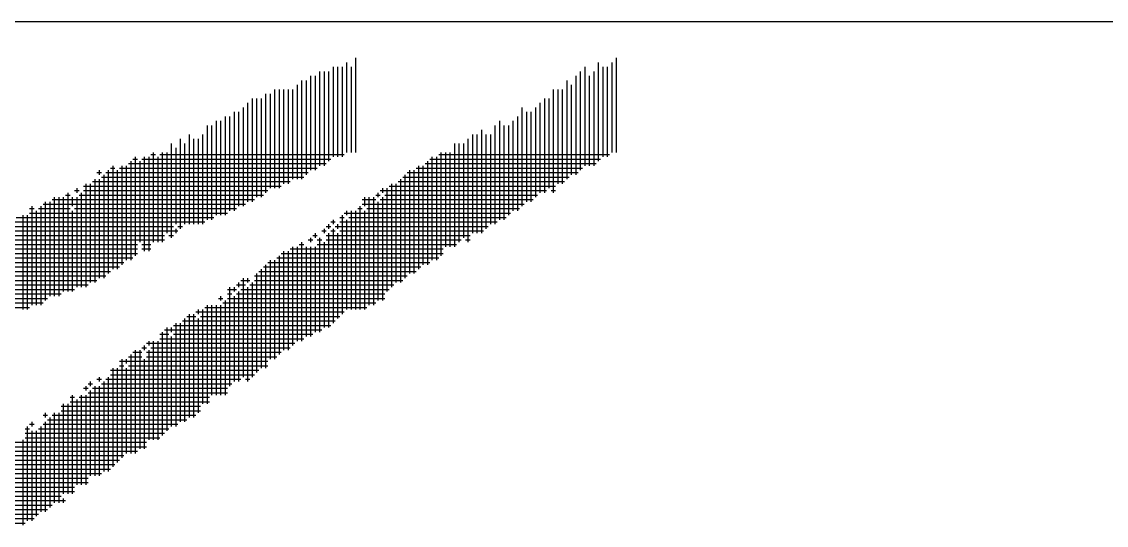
# Model space of a CAD drawing. Header units: feet. Extents: x 0 to 252300, y 0 to 178200.
# Drawn here: x 172677 to 173240, y 9339 to 9600 of the extents above; entities that cross this region are included whole.
import ezdxf
from ezdxf.enums import TextEntityAlignment as Align

# ---------------------------------------------------------------- set-up
doc = ezdxf.new("R2010")
doc.units = ezdxf.units.FT
doc.header["$LTSCALE"] = 3000
doc.header["$MEASUREMENT"] = 0
for name, color, linetype in [('CX-BORD', 3, 'CONTINUOUS'), ('CX-BORD-LIN1', 4, 'CONTINUOUS'), ('CX-BORD-LIN2', 3, 'CONTINUOUS'), ('CX-BORD-TEX2', 7, 'CONTINUOUS'), ('CX-BORD-TEX3', 6, 'CONTINUOUS')]:
    doc.layers.add(name, color=color, linetype=linetype)
doc.styles.add('TB_TEXT', font='')
doc.styles.add('TB_WBTXT', font='')
doc.styles.add('TB_WMTXT', font='')
doc.styles.get('TB_TEXT').set_extended_font_data('DotumChe')
doc.styles.get('TB_WBTXT').set_extended_font_data('Dotum')
doc.styles.get('TB_WMTXT').set_extended_font_data('DotumChe')

# ---------------------------------------------------------------- blocks, each defined once
blk = doc.blocks.new('CXBLKA1')
at = {"layer": 'CX-BORD-LIN2'}
blk.add_lwpolyline([(558, 12), (270, 12)], dxfattribs=at)
at = {"layer": 'CX-BORD-LIN1', "style": 'TB_TEXT'}
for tag, p in [('TR_RCON5', (342.3033, 33)), ('TR_RCON4', (342.3033, 27)), ('TR_RCON3', (342.3033, 21)), ('TR_RCON2', (342.3033, 15)), ('TR_RCON1', (342.3033, 9))]:
    blk.add_attdef(tag, text='', height=3.5, dxfattribs=at).set_placement(p, align=Align.MIDDLE_LEFT)
for tag, height, p in [('TR_DGN5', 3.5, (451.1185, 33)), ('TR_CHK5', 3.5, (491.1185, 33)), ('TR_RDAT5', 3.5, (317.5, 33)), ('TR_APP5', 3.5, (531.1185, 33)), ('TR_RNUM5', 3, (285.1051, 32.6366)), ('TR_DGN4', 3.5, (451.1185, 27)), ('TR_CHK4', 3.5, (491.1185, 27)), ('TR_RDAT4', 3.5, (317.5, 27)), ('TR_APP4', 3.5, (531.1185, 27)), ('TR_RNUM4', 3, (285.1051, 26.6366)), ('TR_DGN3', 3.5, (451.1185, 21)), ('TR_CHK3', 3.5, (491.1185, 21)), ('TR_RDAT3', 3.5, (317.5, 21)), ('TR_APP3', 3.5, (531.1185, 21)), ('TR_RNUM3', 3, (285.1051, 20.6366)), ('TR_DGN2', 3.5, (451.1185, 15)), ('TR_CHK2', 3.5, (491.1185, 15)), ('TR_RDAT2', 3.5, (317.5, 15)), ('TR_APP2', 3.5, (531.1185, 15)), ('TR_RNUM2', 3, (285.1051, 14.6366)), ('TR_DGN1', 3.5, (451.1185, 9)), ('TR_CHK1', 3.5, (491.1185, 9)), ('TR_RDAT1', 3.5, (317.5, 9)), ('TR_APP1', 3.5, (531.1185, 9)), ('TR_RNUM1', 3, (285.1051, 8.6366))]:
    blk.add_attdef(tag, text='', height=height, dxfattribs=at).set_placement(p, align=Align.MIDDLE_CENTER)
at = {"layer": 'CX-BORD-LIN2', "style": 'TB_TEXT'}
blk.add_attdef('TD_VERSION', text='', height=3, rotation=90, dxfattribs=at).set_placement((800.5, 48.0149), align=Align.MIDDLE_CENTER)
at = {"layer": 'CX-BORD-TEX2', "style": 'TB_WMTXT'}
for tag, height, p in [('TB_CNAME', 5, (15.3448, 531.8324)), ('TB_CSCOP', 4, (16.6346, 523.8324))]:
    blk.add_attdef(tag, text='', height=height, dxfattribs=at).set_placement(p, align=Align.BOTTOM_LEFT)
at = {"layer": 'CX-BORD-TEX2', "style": 'TB_WBTXT'}
for tag, height, p in [('TB_MTITIL', 10, (398, 533.3264)), ('TB_STITL', 7, (398, 518.3264))]:
    blk.add_attdef(tag, text='', height=height, dxfattribs=at).set_placement(p, align=Align.MIDDLE_CENTER)
at = {"layer": 'CX-BORD-TEX3', "style": 'TB_TEXT'}
for tag, height, p in [('TD_LNDST', 4.5, (215, 31.5)), ('TD_DSECT', 4.5, (605.5, 31.5)), ('TD_DDIST', 4.5, (654.5, 31.5)), ('TD_DNAME_TOP', 4.5, (755, 27.957)), ('TD_CSECT', 4.5, (605.5, 22.5)), ('TD_CDIST', 4.5, (654.5, 22.5)), ('TD_DNAME_MAIN', 4.5, (755, 21.4731)), ('TD_DNAME_BOT', 3, (755, 15.2489)), ('TD_HSCAL', 4.5, (620.8841, 13.7484)), ('TD_VSCAL', 4.5, (656.8615, 13.7484)), ('TD_CCOMP', 4.5, (215, 13.5927)), ('TD_CSTEP', 4.5, (250.744, 5.125)), ('TD_FIELD', 4.5, (180, 5.125)), ('TD_DWGNO', 4.5, (755, 5.0017)), ('TD_DWGCODE', 4.5, (637, 4.7908))]:
    blk.add_attdef(tag, text='', height=height, dxfattribs=at).set_placement(p, align=Align.MIDDLE_CENTER)
for tag, height, width, p in [('TD_DCOMP', 4.5, 0.95, (215, 22.5875)), ('TD_CNAME', 5, 0.78, (65, 7.5956))]:
    blk.add_attdef(tag, text='', height=height, dxfattribs=dict(at, width=width)).set_placement(p, align=Align.MIDDLE_CENTER)

msp = doc.modelspace()

# ---------------------------------------------------------------- linework, layer by layer
at = {"layer": 'CX-BORD-TEX2'}
for p, q in [((172845.91, 9578.83), (172845.91, 9532.17)), ((172850.58, 9581.16), (172850.58, 9532.17)), ((172976.55, 9578.83), (172976.55, 9527.51)), ((172983.55, 9578.83), (172983.55, 9532.17)), ((172985.88, 9581.16), (172985.88, 9532.17)), ((172831.92, 9574.17), (172831.92, 9525.18)), ((172834.25, 9574.17), (172834.25, 9525.18)), ((172836.58, 9574.17), (172836.58, 9527.51)), ((172838.92, 9576.5), (172838.92, 9529.84)), ((172841.25, 9576.5), (172841.25, 9529.84)), ((172843.58, 9576.5), (172843.58, 9529.84)), ((172848.25, 9576.5), (172848.25, 9532.17)), ((172967.22, 9574.17), (172967.22, 9522.84)), ((172969.55, 9576.5), (172969.55, 9525.18)), ((172974.22, 9574.17), (172974.22, 9525.18)), ((172978.88, 9576.5), (172978.88, 9529.84)), ((172981.22, 9576.5), (172981.22, 9529.84)), ((172822.59, 9569.5), (172822.59, 9518.18)), ((172824.92, 9569.5), (172824.92, 9520.51)), ((172827.25, 9571.83), (172827.25, 9522.84)), ((172829.58, 9571.83), (172829.58, 9522.84)), ((172960.22, 9569.5), (172960.22, 9518.18)), ((172964.89, 9571.83), (172964.89, 9520.51)), ((172971.88, 9571.83), (172971.88, 9525.18)), ((172803.92, 9562.5), (172803.92, 9511.18)), ((172806.26, 9562.5), (172806.26, 9513.51)), ((172808.59, 9564.83), (172808.59, 9513.51)), ((172810.92, 9564.83), (172810.92, 9513.51)), ((172813.25, 9564.83), (172813.25, 9515.85)), ((172815.59, 9564.83), (172815.59, 9515.85)), ((172817.92, 9564.83), (172817.92, 9518.18)), ((172820.25, 9567.17), (172820.25, 9518.18)), ((172953.22, 9564.83), (172953.22, 9511.18)), ((172955.56, 9564.83), (172955.56, 9515.85)), ((172957.89, 9564.83), (172957.89, 9515.85)), ((172962.55, 9567.17), (172962.55, 9520.51)), ((172794.59, 9557.84), (172794.59, 9506.51)), ((172796.92, 9560.17), (172796.92, 9506.51)), ((172799.26, 9560.17), (172799.26, 9508.85)), ((172801.59, 9560.17), (172801.59, 9508.85)), ((172946.22, 9557.84), (172946.22, 9511.18)), ((172948.56, 9560.17), (172948.56, 9511.18)), ((172950.89, 9560.17), (172950.89, 9513.51)), ((172782.93, 9550.84), (172782.93, 9499.52)), ((172785.26, 9550.84), (172785.26, 9501.85)), ((172787.59, 9553.17), (172787.59, 9501.85)), ((172789.93, 9553.17), (172789.93, 9504.18)), ((172792.26, 9555.5), (172792.26, 9504.18)), ((172934.56, 9550.84), (172934.56, 9501.85)), ((172936.89, 9555.5), (172936.89, 9504.18)), ((172939.23, 9553.17), (172939.23, 9506.51)), ((172941.56, 9553.17), (172941.56, 9506.51)), ((172943.89, 9555.5), (172943.89, 9508.85)), ((172773.6, 9546.17), (172773.6, 9497.18)), ((172775.93, 9546.17), (172775.93, 9497.18)), ((172778.26, 9548.5), (172778.26, 9499.52)), ((172780.6, 9548.5), (172780.6, 9499.52)), ((172922.9, 9546.17), (172922.9, 9494.85)), ((172925.23, 9548.5), (172925.23, 9497.18)), ((172927.56, 9546.17), (172927.56, 9497.18)), ((172929.89, 9546.17), (172929.89, 9499.52)), ((172932.23, 9548.5), (172932.23, 9501.85)), ((172764.27, 9541.51), (172764.27, 9494.85)), ((172771.26, 9541.51), (172771.26, 9494.85)), ((172911.23, 9541.51), (172911.23, 9490.18)), ((172913.56, 9541.51), (172913.56, 9490.18)), ((172915.9, 9543.84), (172915.9, 9490.18)), ((172918.23, 9541.51), (172918.23, 9492.52)), ((172920.56, 9541.51), (172920.56, 9494.85)), ((172754.93, 9536.84), (172754.93, 9487.85)), ((172757.27, 9534.51), (172757.27, 9494.85)), ((172759.6, 9539.17), (172759.6, 9492.52)), ((172761.93, 9536.84), (172761.93, 9494.85)), ((172766.6, 9539.17), (172766.6, 9494.85)), ((172768.93, 9539.17), (172768.93, 9494.85)), ((172901.9, 9536.84), (172901.9, 9483.19)), ((172904.23, 9536.84), (172904.23, 9485.52)), ((172906.57, 9536.84), (172906.57, 9487.85)), ((172908.9, 9539.17), (172908.9, 9485.52)), ((172735.11, 9528.68), (172737.44, 9528.68)), ((172736.27, 9529.84), (172736.27, 9478.52)), ((172739.77, 9528.68), (172837.75, 9528.68)), ((172740.94, 9529.84), (172740.94, 9480.85)), ((172743.27, 9529.84), (172743.27, 9480.85)), ((172744.44, 9531.01), (172746.77, 9531.01)), ((172745.6, 9532.17), (172745.6, 9485.52)), ((172747.94, 9529.84), (172747.94, 9485.52)), ((172749.1, 9531.01), (172844.75, 9531.01)), ((172750.27, 9532.17), (172750.27, 9485.52)), ((172752.6, 9532.17), (172752.6, 9490.18)), ((172889.07, 9528.68), (172977.72, 9528.68)), ((172890.24, 9529.84), (172890.24, 9476.19)), ((172892.57, 9529.84), (172892.57, 9476.19)), ((172893.74, 9531.01), (172982.38, 9531.01)), ((172894.9, 9532.17), (172894.9, 9478.52)), ((172897.24, 9532.17), (172897.24, 9483.19)), ((172899.57, 9532.17), (172899.57, 9483.19)), ((172717.61, 9522.84), (172717.61, 9520.51)), ((172722.28, 9522.84), (172722.28, 9469.19)), ((172723.44, 9524.01), (172725.77, 9524.01)), ((172724.61, 9525.18), (172724.61, 9471.52)), ((172726.94, 9522.84), (172726.94, 9471.52)), ((172728.11, 9524.01), (172830.75, 9524.01)), ((172729.27, 9525.18), (172729.27, 9473.85)), ((172731.61, 9525.18), (172731.61, 9476.19)), ((172732.77, 9526.34), (172835.42, 9526.34)), ((172733.94, 9527.51), (172733.94, 9476.19)), ((172738.6, 9527.51), (172738.6, 9485.52)), ((172878.57, 9522.84), (172878.57, 9469.19)), ((172880.91, 9522.84), (172880.91, 9469.19)), ((172882.07, 9524.01), (172968.39, 9524.01)), ((172883.24, 9525.18), (172883.24, 9471.52)), ((172885.57, 9525.18), (172885.57, 9473.85)), ((172886.74, 9526.34), (172975.38, 9526.34)), ((172887.9, 9527.51), (172887.9, 9473.85)), ((172714.11, 9517.01), (172816.75, 9517.01)), ((172715.28, 9518.18), (172715.28, 9464.52)), ((172716.44, 9521.68), (172718.78, 9521.68)), ((172717.61, 9518.18), (172717.61, 9466.86)), ((172718.78, 9519.34), (172823.75, 9519.34)), ((172719.94, 9520.51), (172719.94, 9466.86)), ((172721.11, 9521.68), (172826.08, 9521.68)), ((172872.74, 9517.01), (172959.05, 9517.01)), ((172873.91, 9518.18), (172873.91, 9464.52)), ((172875.07, 9519.34), (172961.39, 9519.34)), ((172876.24, 9520.51), (172876.24, 9466.86)), ((172877.41, 9521.68), (172966.05, 9521.68)), ((172701.28, 9511.18), (172701.28, 9459.86)), ((172704.78, 9512.35), (172707.11, 9512.35)), ((172705.95, 9513.51), (172705.95, 9511.18)), ((172708.28, 9511.18), (172708.28, 9462.19)), ((172709.44, 9514.68), (172812.09, 9514.68)), ((172709.44, 9512.35), (172805.09, 9512.35)), ((172710.61, 9515.85), (172710.61, 9462.19)), ((172712.94, 9515.85), (172712.94, 9464.52)), ((172862.24, 9511.18), (172862.24, 9508.85)), ((172863.41, 9512.35), (172949.72, 9512.35)), ((172864.58, 9513.51), (172864.58, 9511.18)), ((172866.91, 9513.51), (172866.91, 9459.86)), ((172868.08, 9514.68), (172954.39, 9514.68)), ((172869.24, 9515.85), (172869.24, 9462.19)), ((172871.57, 9515.85), (172871.57, 9464.52)), ((172952.06, 9512.35), (172954.39, 9512.35)), ((172689.62, 9506.51), (172689.62, 9455.19)), ((172691.95, 9506.51), (172691.95, 9457.53)), ((172693.12, 9507.68), (172798.09, 9507.68)), ((172694.28, 9508.85), (172694.28, 9457.53)), ((172696.61, 9508.85), (172696.61, 9457.53)), ((172698.95, 9508.85), (172698.95, 9459.86)), ((172700.11, 9510.01), (172702.45, 9510.01)), ((172703.61, 9508.85), (172703.61, 9504.18)), ((172705.95, 9508.85), (172705.95, 9462.19)), ((172707.11, 9510.01), (172802.76, 9510.01)), ((172854.08, 9507.68), (172861.08, 9507.68)), ((172855.24, 9508.85), (172855.24, 9504.18)), ((172857.58, 9508.85), (172857.58, 9452.86)), ((172859.91, 9508.85), (172859.91, 9452.86)), ((172861.08, 9510.01), (172863.41, 9510.01)), ((172862.24, 9506.51), (172862.24, 9455.19)), ((172863.41, 9507.68), (172942.72, 9507.68)), ((172864.58, 9508.85), (172864.58, 9455.19)), ((172865.74, 9510.01), (172945.06, 9510.01)), ((172681.45, 9503.01), (172683.78, 9503.01)), ((172681.45, 9500.68), (172784.09, 9500.68)), ((172682.62, 9504.18), (172682.62, 9452.86)), ((172684.95, 9501.85), (172684.95, 9452.86)), ((172686.12, 9503.01), (172702.45, 9503.01)), ((172687.28, 9504.18), (172687.28, 9452.86)), ((172688.45, 9505.35), (172793.43, 9505.35)), ((172703.61, 9501.85), (172703.61, 9459.86)), ((172704.78, 9503.01), (172788.76, 9503.01)), ((172844.75, 9500.68), (172931.06, 9500.68)), ((172845.91, 9501.85), (172845.91, 9499.52)), ((172848.25, 9501.85), (172848.25, 9450.53)), ((172850.58, 9501.85), (172850.58, 9450.53)), ((172851.75, 9503.01), (172854.08, 9503.01)), ((172852.91, 9504.18), (172852.91, 9450.53)), ((172854.08, 9505.35), (172938.06, 9505.35)), ((172855.24, 9501.85), (172855.24, 9450.53)), ((172856.41, 9503.01), (172935.73, 9503.01)), ((172665.12, 9496.02), (172772.43, 9496.02)), ((172674.45, 9498.35), (172777.1, 9498.35)), ((172677.95, 9499.52), (172677.95, 9450.53)), ((172680.28, 9499.52), (172680.28, 9450.53)), ((172836.58, 9494.85), (172836.58, 9492.52)), ((172837.75, 9496.02), (172840.08, 9496.02)), ((172838.92, 9497.18), (172838.92, 9494.85)), ((172841.25, 9494.85), (172841.25, 9492.52)), ((172842.41, 9498.35), (172844.75, 9498.35)), ((172842.41, 9496.02), (172924.06, 9496.02)), ((172843.58, 9499.52), (172843.58, 9448.19)), ((172845.91, 9497.18), (172845.91, 9450.53)), ((172847.08, 9498.35), (172928.73, 9498.35)), ((172655.79, 9489.02), (172751.44, 9489.02)), ((172660.46, 9493.68), (172756.1, 9493.68)), ((172660.46, 9491.35), (172758.43, 9491.35)), ((172753.77, 9489.02), (172756.1, 9489.02)), ((172757.27, 9492.52), (172757.27, 9490.18)), ((172758.43, 9493.68), (172760.77, 9493.68)), ((172828.42, 9489.02), (172830.75, 9489.02)), ((172829.58, 9490.18), (172829.58, 9487.85)), ((172833.08, 9491.35), (172835.42, 9491.35)), ((172834.25, 9492.52), (172834.25, 9490.18)), ((172835.42, 9493.68), (172837.75, 9493.68)), ((172835.42, 9489.02), (172910.07, 9489.02)), ((172836.58, 9490.18), (172836.58, 9441.2)), ((172837.75, 9491.35), (172840.08, 9491.35)), ((172838.92, 9492.52), (172838.92, 9443.53)), ((172840.08, 9493.68), (172919.4, 9493.68)), ((172841.25, 9490.18), (172841.25, 9445.86)), ((172842.41, 9491.35), (172917.06, 9491.35)), ((172648.79, 9484.35), (172737.44, 9484.35)), ((172651.12, 9486.69), (172751.44, 9486.69)), ((172739.77, 9484.35), (172744.44, 9484.35)), ((172817.92, 9483.19), (172817.92, 9431.86)), ((172820.25, 9483.19), (172820.25, 9434.2)), ((172821.42, 9484.35), (172823.75, 9484.35)), ((172822.59, 9485.52), (172822.59, 9434.2)), ((172824.92, 9483.19), (172824.92, 9436.53)), ((172826.08, 9486.69), (172828.42, 9486.69)), ((172827.25, 9487.85), (172827.25, 9485.52)), ((172827.25, 9483.19), (172827.25, 9436.53)), ((172829.58, 9483.19), (172829.58, 9438.86)), ((172830.75, 9486.69), (172833.08, 9486.69)), ((172830.75, 9484.35), (172903.07, 9484.35)), ((172831.92, 9487.85), (172831.92, 9438.86)), ((172834.25, 9485.52), (172834.25, 9441.2)), ((172835.42, 9486.69), (172905.4, 9486.69)), ((172907.73, 9486.69), (172910.07, 9486.69)), ((172637.13, 9479.69), (172737.44, 9479.69)), ((172641.79, 9482.02), (172737.44, 9482.02)), ((172739.77, 9482.02), (172744.44, 9482.02)), ((172810.92, 9478.52), (172810.92, 9427.2)), ((172812.09, 9479.69), (172896.07, 9479.69)), ((172813.25, 9480.85), (172813.25, 9429.53)), ((172815.59, 9480.85), (172815.59, 9429.53)), ((172816.75, 9482.02), (172896.07, 9482.02)), ((172625.46, 9472.69), (172728.11, 9472.69)), ((172627.8, 9475.02), (172730.44, 9475.02)), ((172632.46, 9477.35), (172735.11, 9477.35)), ((172802.76, 9472.69), (172884.4, 9472.69)), ((172803.92, 9473.85), (172803.92, 9420.2)), ((172805.09, 9475.02), (172889.07, 9475.02)), ((172806.26, 9476.19), (172806.26, 9424.87)), ((172808.59, 9476.19), (172808.59, 9424.87)), ((172809.76, 9477.35), (172893.74, 9477.35)), ((172620.8, 9470.36), (172723.44, 9470.36)), ((172620.8, 9468.02), (172721.11, 9468.02)), ((172792.26, 9466.86), (172792.26, 9415.53)), ((172794.59, 9466.86), (172794.59, 9464.52)), ((172798.09, 9468.02), (172877.41, 9468.02)), ((172799.26, 9469.19), (172799.26, 9417.87)), ((172800.42, 9470.36), (172882.07, 9470.36)), ((172801.59, 9471.52), (172801.59, 9420.2)), ((172602.14, 9461.02), (172704.78, 9461.02)), ((172609.13, 9463.36), (172711.78, 9463.36)), ((172616.13, 9465.69), (172716.44, 9465.69)), ((172784.09, 9461.02), (172788.76, 9461.02)), ((172785.26, 9462.19), (172785.26, 9410.87)), ((172787.59, 9462.19), (172787.59, 9459.86)), ((172788.76, 9463.36), (172793.43, 9463.36)), ((172789.93, 9464.52), (172789.93, 9462.19)), ((172791.09, 9465.69), (172795.76, 9465.69)), ((172791.09, 9461.02), (172868.08, 9461.02)), ((172794.59, 9462.19), (172794.59, 9413.2)), ((172795.76, 9463.36), (172870.41, 9463.36)), ((172796.92, 9464.52), (172796.92, 9415.53)), ((172798.09, 9465.69), (172875.07, 9465.69)), ((172585.81, 9456.36), (172690.78, 9456.36)), ((172597.47, 9458.69), (172697.78, 9458.69)), ((172779.43, 9456.36), (172781.76, 9456.36)), ((172780.6, 9457.53), (172780.6, 9455.19)), ((172782.93, 9455.19), (172782.93, 9406.2)), ((172784.09, 9458.69), (172786.43, 9458.69)), ((172784.09, 9456.36), (172865.74, 9456.36)), ((172787.59, 9457.53), (172787.59, 9413.2)), ((172788.76, 9458.69), (172865.74, 9458.69)), ((172789.93, 9459.86), (172789.93, 9413.2)), ((172578.81, 9451.69), (172681.45, 9451.69)), ((172585.81, 9454.03), (172688.45, 9454.03)), ((172767.76, 9449.36), (172844.75, 9449.36)), ((172768.93, 9450.53), (172768.93, 9448.19)), ((172771.26, 9450.53), (172771.26, 9401.54)), ((172772.43, 9451.69), (172856.41, 9451.69)), ((172773.6, 9452.86), (172773.6, 9401.54)), ((172775.93, 9452.86), (172775.93, 9406.2)), ((172778.26, 9452.86), (172778.26, 9406.2)), ((172780.6, 9452.86), (172780.6, 9406.2)), ((172781.76, 9454.03), (172861.08, 9454.03)), ((172760.77, 9444.69), (172840.08, 9444.69)), ((172761.93, 9445.86), (172761.93, 9392.21)), ((172763.1, 9447.03), (172767.76, 9447.03)), ((172764.27, 9448.19), (172764.27, 9394.54)), ((172766.6, 9448.19), (172766.6, 9394.54)), ((172768.93, 9445.86), (172768.93, 9396.87)), ((172770.1, 9447.03), (172842.41, 9447.03)), ((172750.27, 9438.86), (172750.27, 9385.21)), ((172751.44, 9440.03), (172833.08, 9440.03)), ((172752.6, 9441.2), (172752.6, 9387.54)), ((172754.93, 9441.2), (172754.93, 9438.86)), ((172756.1, 9442.36), (172837.75, 9442.36)), ((172757.27, 9443.53), (172757.27, 9389.87)), ((172759.6, 9443.53), (172759.6, 9392.21)), ((172742.1, 9433.03), (172819.09, 9433.03)), ((172743.27, 9434.2), (172743.27, 9431.86)), ((172745.6, 9434.2), (172745.6, 9382.88)), ((172747.94, 9434.2), (172747.94, 9382.88)), ((172749.1, 9437.7), (172753.77, 9437.7)), ((172749.1, 9435.36), (172823.75, 9435.36)), ((172754.93, 9436.53), (172754.93, 9389.87)), ((172756.1, 9437.7), (172828.42, 9437.7)), ((172733.94, 9427.2), (172733.94, 9375.88)), ((172735.11, 9428.37), (172739.77, 9428.37)), ((172736.27, 9429.53), (172736.27, 9375.88)), ((172738.6, 9429.53), (172738.6, 9378.21)), ((172739.77, 9430.7), (172742.1, 9430.7)), ((172740.94, 9431.86), (172740.94, 9429.53)), ((172742.1, 9428.37), (172812.09, 9428.37)), ((172743.27, 9429.53), (172743.27, 9382.88)), ((172744.44, 9430.7), (172816.75, 9430.7)), ((172728.11, 9423.7), (172805.09, 9423.7)), ((172728.11, 9421.37), (172730.44, 9421.37)), ((172729.27, 9424.87), (172729.27, 9373.54)), ((172731.61, 9424.87), (172731.61, 9422.53)), ((172732.77, 9426.03), (172739.77, 9426.03)), ((172732.77, 9421.37), (172805.09, 9421.37)), ((172740.94, 9424.87), (172740.94, 9378.21)), ((172742.1, 9426.03), (172809.76, 9426.03)), ((172717.61, 9415.53), (172717.61, 9413.2)), ((172722.28, 9415.53), (172722.28, 9366.55)), ((172723.44, 9419.03), (172800.42, 9419.03)), ((172723.44, 9416.7), (172798.09, 9416.7)), ((172724.61, 9420.2), (172724.61, 9368.88)), ((172726.94, 9420.2), (172726.94, 9371.21)), ((172731.61, 9420.2), (172731.61, 9375.88)), ((172710.61, 9410.87), (172710.61, 9408.54)), ((172711.78, 9412.04), (172714.11, 9412.04)), ((172712.94, 9413.2), (172712.94, 9410.87)), ((172715.28, 9410.87), (172715.28, 9364.21)), ((172716.44, 9414.37), (172718.78, 9414.37)), ((172717.61, 9410.87), (172717.61, 9364.21)), ((172718.78, 9412.04), (172786.43, 9412.04)), ((172719.94, 9413.2), (172719.94, 9366.55)), ((172721.11, 9414.37), (172791.09, 9414.37)), ((172793.43, 9414.37), (172795.76, 9414.37)), ((172702.45, 9405.04), (172704.78, 9405.04)), ((172703.61, 9406.2), (172703.61, 9354.88)), ((172707.11, 9405.04), (172774.76, 9405.04)), ((172708.28, 9406.2), (172708.28, 9359.55)), ((172709.44, 9409.7), (172711.78, 9409.7)), ((172710.61, 9406.2), (172710.61, 9359.55)), ((172711.78, 9407.37), (172784.09, 9407.37)), ((172712.94, 9408.54), (172712.94, 9364.21)), ((172714.11, 9409.7), (172784.09, 9409.7)), ((172697.78, 9400.37), (172770.1, 9400.37)), ((172698.95, 9401.54), (172698.95, 9354.88)), ((172701.28, 9401.54), (172701.28, 9354.88)), ((172702.45, 9402.7), (172774.76, 9402.7)), ((172705.95, 9403.87), (172705.95, 9359.55)), ((172688.45, 9395.71), (172690.78, 9395.71)), ((172689.62, 9396.87), (172689.62, 9394.54)), ((172690.78, 9393.37), (172763.1, 9393.37)), ((172691.95, 9394.54), (172691.95, 9347.88)), ((172693.12, 9395.71), (172767.76, 9395.71)), ((172694.28, 9396.87), (172694.28, 9350.22)), ((172696.61, 9396.87), (172696.61, 9350.22)), ((172697.78, 9398.04), (172770.1, 9398.04)), ((172679.12, 9388.71), (172681.45, 9388.71)), ((172680.28, 9389.87), (172680.28, 9340.89)), ((172681.45, 9391.04), (172683.78, 9391.04)), ((172682.62, 9392.21), (172682.62, 9389.87)), ((172682.62, 9387.54), (172682.62, 9340.89)), ((172684.95, 9387.54), (172684.95, 9343.22)), ((172686.12, 9388.71), (172753.77, 9388.71)), ((172687.28, 9389.87), (172687.28, 9345.55)), ((172688.45, 9391.04), (172758.43, 9391.04)), ((172689.62, 9392.21), (172689.62, 9345.55)), ((172677.95, 9382.88), (172677.95, 9338.55)), ((172679.12, 9386.37), (172751.44, 9386.37)), ((172679.12, 9384.04), (172749.1, 9384.04)), ((172662.79, 9377.04), (172737.44, 9377.04)), ((172667.45, 9381.71), (172742.1, 9381.71)), ((172669.79, 9379.38), (172742.1, 9379.38)), ((172658.12, 9372.38), (172728.11, 9372.38)), ((172665.12, 9374.71), (172730.44, 9374.71)), ((172646.46, 9367.71), (172723.44, 9367.71)), ((172646.46, 9365.38), (172718.78, 9365.38)), ((172655.79, 9370.05), (172725.77, 9370.05)), ((172641.79, 9360.71), (172711.78, 9360.71)), ((172644.13, 9363.05), (172711.78, 9363.05)), ((172632.46, 9353.72), (172697.78, 9353.72)), ((172637.13, 9356.05), (172704.78, 9356.05)), ((172639.46, 9358.38), (172704.78, 9358.38)), ((172627.8, 9349.05), (172693.12, 9349.05)), ((172632.46, 9351.38), (172700.11, 9351.38)), ((172698.95, 9352.55), (172698.95, 9350.22)), ((172623.13, 9346.72), (172690.78, 9346.72)), ((172625.46, 9344.38), (172686.12, 9344.38)), ((172620.8, 9339.72), (172679.12, 9339.72)), ((172623.13, 9342.05), (172683.78, 9342.05))]:
    msp.add_line(p, q, dxfattribs=at)

# ---------------------------------------------------------------- block references
at = {"layer": 'CX-BORD', "xscale": 300, "yscale": 300, "zscale": 300}
msp.add_blockref('CXBLKA1', (7500, 6000), dxfattribs=at)

doc.saveas('drawing.dxf')
